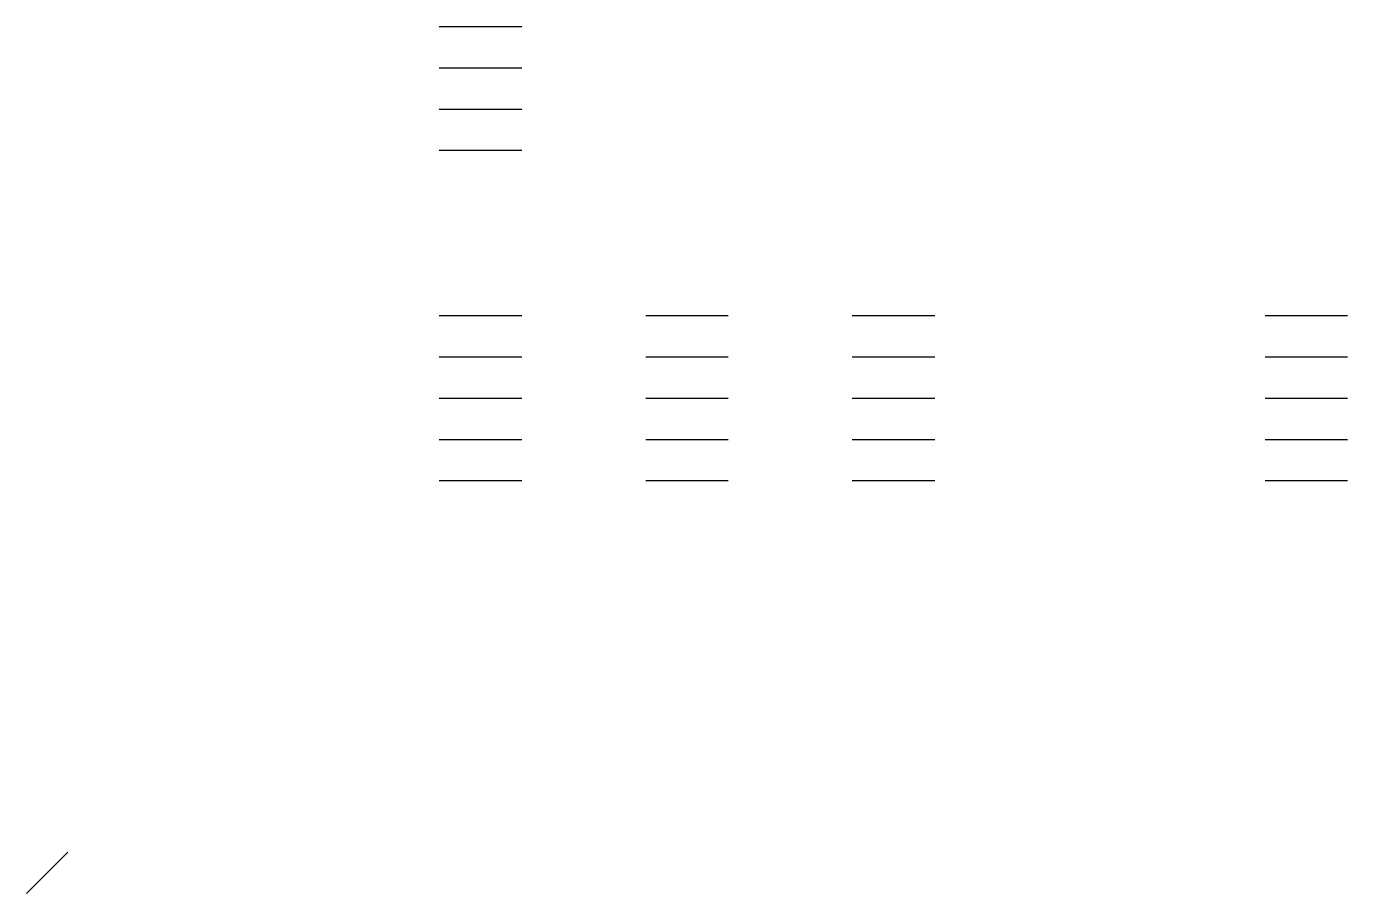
# Model space of a CAD drawing. Header units: inches. Extents: x -10 to 22, y -10 to 11.
import ezdxf

# ---------------------------------------------------------------- set-up
doc = ezdxf.new("R2010")
doc.units = ezdxf.units.IN
doc.header["$MEASUREMENT"] = 0
doc.layers.get('0').update_dxf_attribs({"color": 5, "lineweight": 25})
doc.layers.add('HOST', color=3, linetype='Continuous', lineweight=25, transparency=0.5)
doc.layers.add('RICH', color=7, linetype='Continuous', lineweight=25, true_color=0x123456, transparency=0.75)

# ---------------------------------------------------------------- blocks, each defined once
blk = doc.blocks.new('INNER')
blk.add_line((0, 1), (2, 1))
at = {"color": 0, "transparency": 16777216}
blk.add_line((0, 0), (2, 0), dxfattribs=at)
at = {"layer": 'RICH'}
blk.add_line((0, 4), (2, 4), dxfattribs=at)
at = {"layer": 'RICH', "color": 4, "transparency": 33554632}
blk.add_line((0, 3), (2, 3), dxfattribs=at)
at = {"layer": 'RICH', "color": 0, "transparency": 16777216}
blk.add_line((0, 2), (2, 2), dxfattribs=at)
blk = doc.blocks.new('OUTER')
at = {"color": 0, "transparency": 16777216}
blk.add_blockref('INNER', (0, 0), dxfattribs=at)
at = {"color": 0, "transparency": 33554592}
blk.add_blockref('INNER', (10, 0), dxfattribs=at)
at = {"layer": 'RICH'}
blk.add_blockref('INNER', (5, 0), dxfattribs=at)

msp = doc.modelspace()

# ---------------------------------------------------------------- linework, layer by layer
msp.add_line((-10, -10), (-9, -9))
at = {"layer": 'HOST', "color": 151, "true_color": 0xabcdef, "transparency": 33554559}
msp.add_line((0, 11), (2, 11), dxfattribs=at)
at = {"layer": 'HOST', "color": 0, "transparency": 16777216}
msp.add_line((0, 10), (2, 10), dxfattribs=at)
at = {"layer": 'HOST', "color": 6, "transparency": 33554687}
msp.add_line((0, 9), (2, 9), dxfattribs=at)
at = {"layer": 'HOST', "color": 2, "transparency": 33554432}
msp.add_line((0, 8), (2, 8), dxfattribs=at)

# ---------------------------------------------------------------- block references
at = {"layer": 'HOST', "color": 0, "transparency": 33554528}
msp.add_blockref('OUTER', (0, 0), dxfattribs=at)
at = {"layer": 'HOST', "color": 0}
msp.add_blockref('INNER', (20, 0), dxfattribs=at)

doc.saveas('drawing.dxf')
